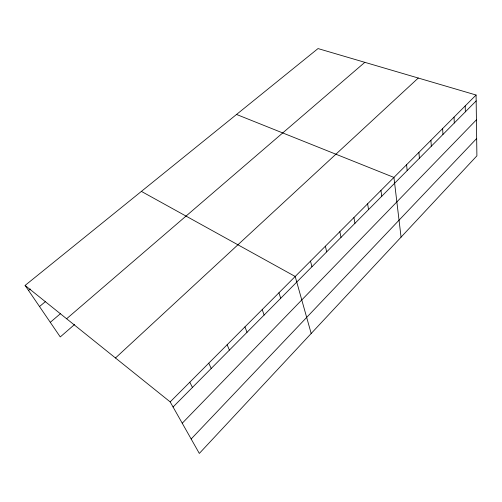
<?xml version="1.0" encoding="UTF-8"?>
<svg xmlns="http://www.w3.org/2000/svg" width="502" height="502" viewBox="0 0 502 502"><rect width="100%" height="100%" fill="white"/><g stroke="black" fill="none" stroke-linecap="round" stroke-linejoin="round"><path stroke-width="0.75" d="M191.155 438.986L476.668 138.502M182.245 423.224L476.411 119.846M173.064 406.996L476.16 100.915M476.078 95.016L476.9 155.833L199.325 453.425L170.178 401.895L476.078 95.016L318.023 48.575L25.1 285.425L60.259 336.942L74.691 324.399M115.479 357.982L418.279 78.036M66.615 318.757L364.835 62.33M50.282 322.328L60.397 313.712M39.507 306.54L45.444 301.595M28.526 290.451L30.302 289.001M236.542 114.462L393.932 177.426L401.067 237.139M141.395 191.394L295.195 276.476L311.184 333.497M25.1 285.425L170.178 401.895M189.787 382.223L192.448 387.418M208.763 363.184L211.223 368.462M227.142 344.742L229.401 350.101M244.951 326.884L247.022 332.311M262.213 309.565L264.108 315.055M278.955 292.773L280.681 298.32M310.506 261.115L311.93 266.763M325.384 246.193L326.67 251.872M339.854 231.679L341.009 237.396M353.929 217.561L354.958 223.308M367.621 203.818L368.537 209.598M380.955 190.446L381.752 196.244M406.582 164.738L407.172 170.58M418.9 152.376L419.402 158.23M430.917 140.328L431.318 146.195M442.626 128.575L442.946 134.454M454.053 117.117L454.285 123.003M465.197 105.935L465.354 111.827"/></g></svg>
